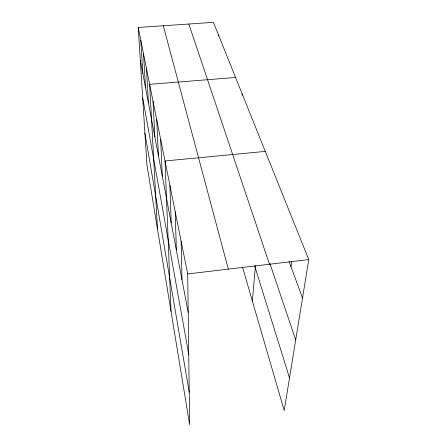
<?xml version="1.0" encoding="UTF-8"?>
<svg xmlns="http://www.w3.org/2000/svg" width="447" height="447" viewBox="0 0 447 447"><rect width="100%" height="100%" fill="white"/><g stroke="black" fill="none" stroke-linecap="round" stroke-linejoin="round"><path stroke-width="0.67" d="M218.365 36.151L218.399 34.777M242.084 95.256L242.157 93.87M252.387 301.11L255.438 265.736M290.963 266.647L291.723 261.188M138.229 27.468L187.69 273.95L189.651 424.65L146.895 164.658L138.229 27.468L213.403 22.35L308.771 259.573L284.208 410.53L242.514 267.166M187.69 273.95L308.771 259.573M265.289 151.41L165.021 160.976L171.022 311.352M235.569 77.482L149.639 84.327L157.467 228.948M289.058 261.473L302.524 297.981M269.994 263.691L295.69 339.983M188.846 24.021L269.48 264.238M254.639 265.803L289.511 377.95M163.289 25.764L228.316 269.128M140.297 60.189L188.193 312.447M142.66 97.608L188.74 354.426M144.895 133.005L189.232 392.265M140.794 40.264L142.833 73.565M143.537 53.936L145.543 87.824M146.476 68.592L148.438 103.067M153.036 101.279L154.863 136.927M156.713 119.584L158.45 155.802M160.691 139.419L162.317 176.174M169.888 185.242L171.201 222.969M175.235 211.9L176.336 250.013M181.141 241.319L181.974 279.699"/></g></svg>
